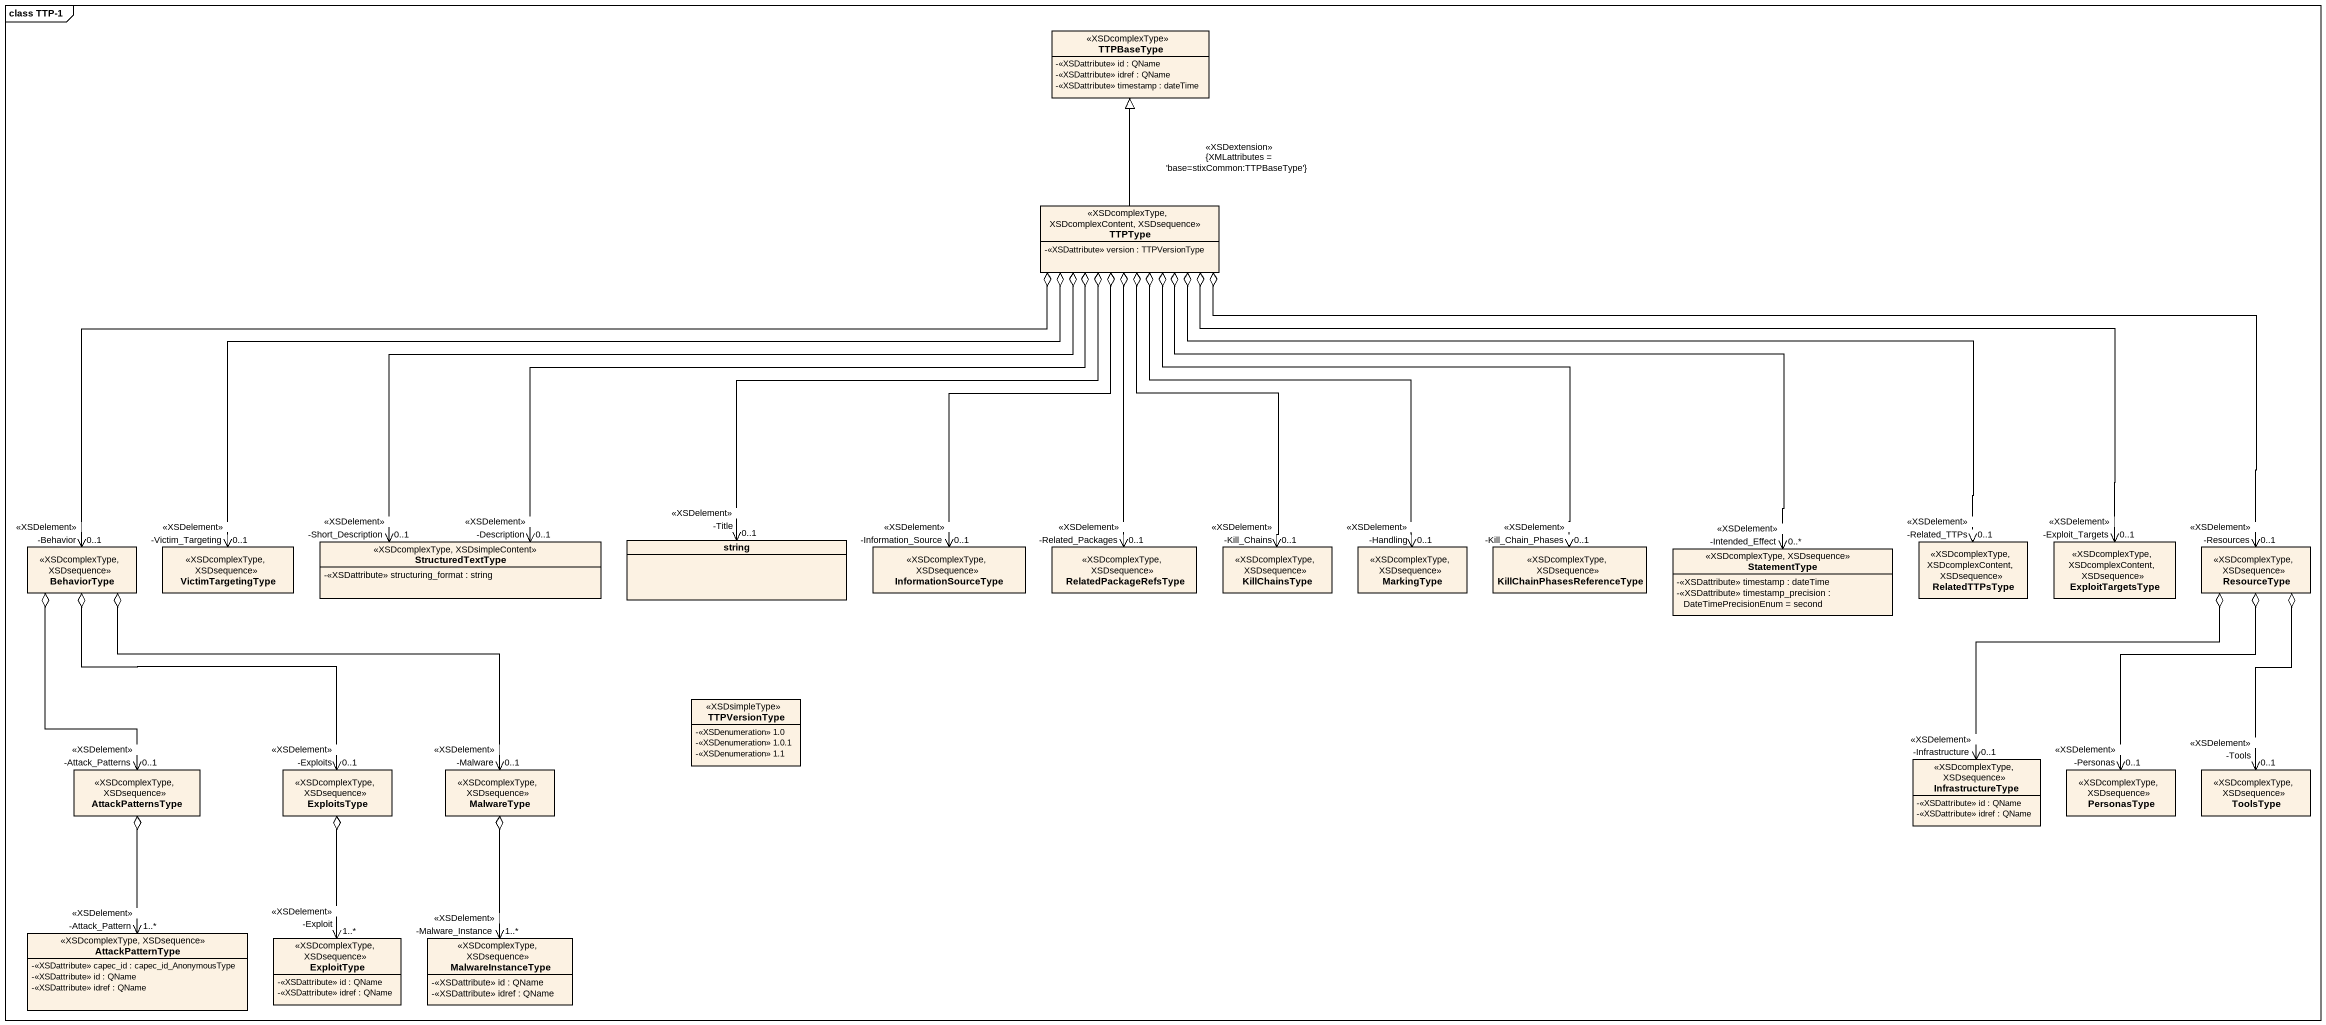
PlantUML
@startuml
mainframe class TTP-1
hide circle
hide empty members
skinparam classAttributeIconSize 0
class TTPBaseType <<XSDcomplexType>> {
  -<<XSDattribute>> id : QName
  -<<XSDattribute>> idref : QName
  -<<XSDattribute>> timestamp : dateTime
}
class TTPType <<XSDcomplexType, XSDcomplexContent, XSDsequence>> {
  -<<XSDattribute>> version : TTPVersionType
}
class StructuredTextType <<XSDcomplexType, XSDsimpleContent>> {
  -<<XSDattribute>> structuring_format : string
}
class string
class RelatedTTPsType <<XSDcomplexType, XSDcomplexContent, XSDsequence>>
class ExploitTargetsType <<XSDcomplexType, XSDcomplexContent, XSDsequence>>
class BehaviorType <<XSDcomplexType, XSDsequence>>
class VictimTargetingType <<XSDcomplexType, XSDsequence>>
class InformationSourceType <<XSDcomplexType, XSDsequence>>
class RelatedPackageRefsType <<XSDcomplexType, XSDsequence>>
class KillChainsType <<XSDcomplexType, XSDsequence>>
class MarkingType <<XSDcomplexType, XSDsequence>>
class KillChainPhasesReferenceType <<XSDcomplexType, XSDsequence>>
class StatementType <<XSDcomplexType, XSDsequence>> {
  -<<XSDattribute>> timestamp : dateTime
  -<<XSDattribute>> timestamp_precision : DateTimePrecisionEnum = second
}
class ResourceType <<XSDcomplexType, XSDsequence>>
class TTPVersionType <<XSDsimpleType>> {
  -<<XSDenumeration>> 1.0
  -<<XSDenumeration>> 1.0.1
  -<<XSDenumeration>> 1.1
}
class AttackPatternsType <<XSDcomplexType, XSDsequence>>
class ExploitsType <<XSDcomplexType, XSDsequence>>
class MalwareType <<XSDcomplexType, XSDsequence>>
class InfrastructureType <<XSDcomplexType, XSDsequence>> {
  -<<XSDattribute>> id : QName
  -<<XSDattribute>> idref : QName
}
class PersonasType <<XSDcomplexType, XSDsequence>>
class ToolsType <<XSDcomplexType, XSDsequence>>
class AttackPatternType <<XSDcomplexType, XSDsequence>> {
  -<<XSDattribute>> capec_id : capec_id_AnonymousType
  -<<XSDattribute>> id : QName
  -<<XSDattribute>> idref : QName
}
class ExploitType <<XSDcomplexType, XSDsequence>> {
  -<<XSDattribute>> id : QName
  -<<XSDattribute>> idref : QName
}
class MalwareInstanceType <<XSDcomplexType, XSDsequence>> {
  -<<XSDattribute>> id : QName
  -<<XSDattribute>> idref : QName
}
TTPType -up-|> TTPBaseType : <<XSDextension>>\n{XMLattributes = 'base=stixCommon:TTPBaseType'}
StructuredTextType "-Short_Description\n<<XSDelement>>\n0..1" <-right-o TTPType
StructuredTextType "-Description\n<<XSDelement>>\n0..1" <-right-o TTPType
string "-Title\n<<XSDelement>>\n0..1" <-up-o TTPType
RelatedTTPsType "-Related_TTPs\n<<XSDelement>>\n0..1" <-left-o TTPType
ExploitTargetsType "-Exploit_Targets\n<<XSDelement>>\n0..1" <-left-o TTPType
BehaviorType "-Behavior\n<<XSDelement>>\n0..1" <-right-o TTPType
VictimTargetingType "-Victim_Targeting\n<<XSDelement>>\n0..1" <-right-o TTPType
InformationSourceType "-Information_Source\n<<XSDelement>>\n0..1" <-up-o TTPType
RelatedPackageRefsType "-Related_Packages\n<<XSDelement>>\n0..1" <-up-o TTPType
KillChainsType "-Kill_Chains\n<<XSDelement>>\n0..1" <-up-o TTPType
MarkingType "-Handling\n<<XSDelement>>\n0..1" <-up-o TTPType
KillChainPhasesReferenceType "-Kill_Chain_Phases\n<<XSDelement>>\n0..1" <-up-o TTPType
StatementType "-Intended_Effect\n<<XSDelement>>\n0..*" <-left-o TTPType
ResourceType "-Resources\n<<XSDelement>>\n0..1" <-left-o TTPType
AttackPatternsType "-Attack_Patterns\n<<XSDelement>>\n0..1" <-up-o BehaviorType
ExploitsType "-Exploits\n<<XSDelement>>\n0..1" <-up-o BehaviorType
MalwareType "-Malware\n<<XSDelement>>\n0..1" <-left-o BehaviorType
InfrastructureType "-Infrastructure\n<<XSDelement>>\n0..1" <-up-o ResourceType
PersonasType "-Personas\n<<XSDelement>>\n0..1" <-up-o ResourceType
ToolsType "-Tools\n<<XSDelement>>\n0..1" <-up-o ResourceType
AttackPatternType "-Attack_Pattern\n<<XSDelement>>\n1..*" <-up-o AttackPatternsType
ExploitType "-Exploit\n<<XSDelement>>\n1..*" <-up-o ExploitsType
MalwareInstanceType "-Malware_Instance\n<<XSDelement>>\n1..*" <-up-o MalwareType
@enduml
